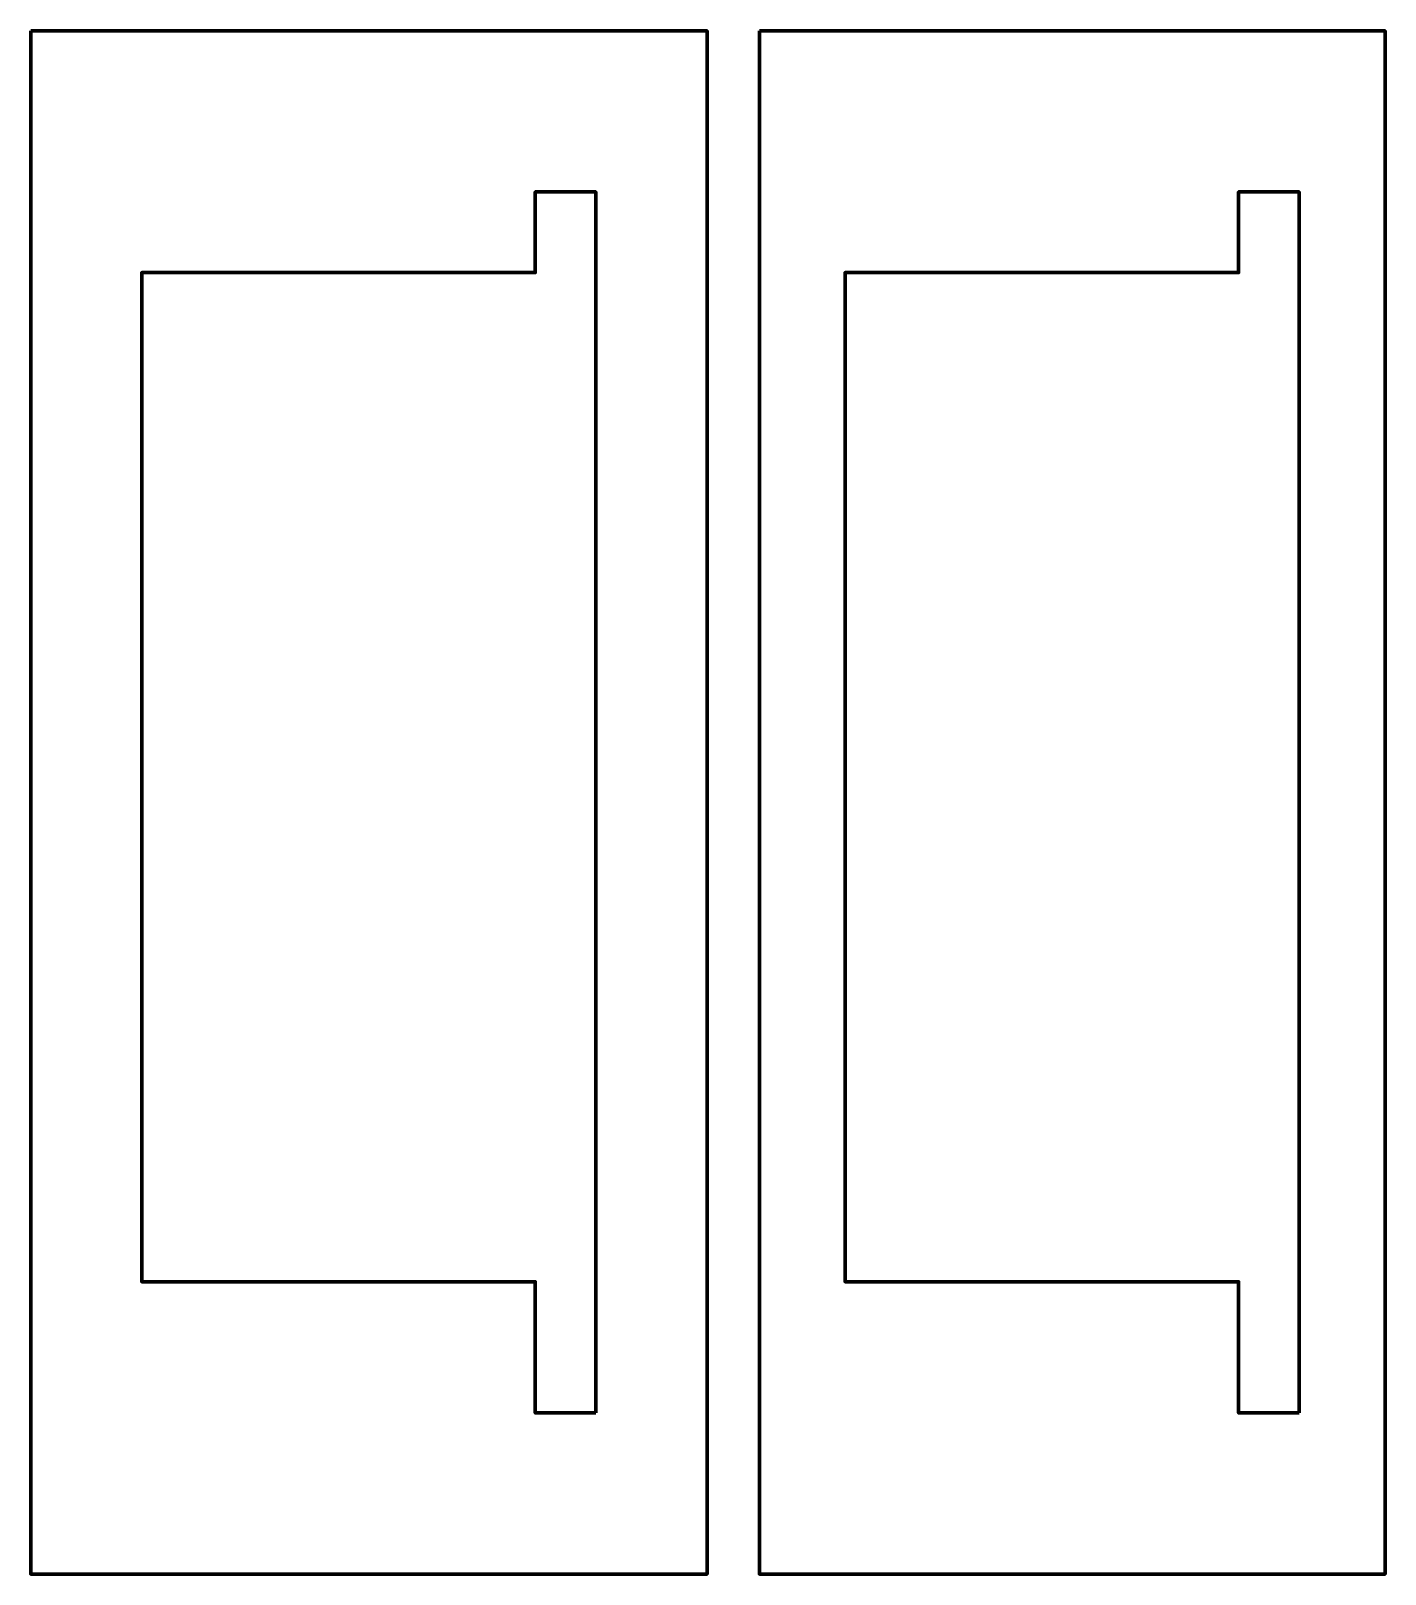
# Model space of a CAD drawing. Header units: millimetres. Extents: x 10 to 359, y 10 to 327.
# Drawn here: x 224.3 to 358.5, y 21.2 to 174.2 of the extents above; entities that cross this region are included whole.
import ezdxf

# ---------------------------------------------------------------- set-up
doc = ezdxf.new("R2010")
doc.units = ezdxf.units.MM
doc.header["$MEASUREMENT"] = 0
doc.layers.add('Layer 1', color=7, linetype='Continuous', lineweight=0)

msp = doc.modelspace()

# ---------------------------------------------------------------- linework, layer by layer
at = {"layer": 'Layer 1', "color": 250, "lineweight": 70, "true_color": 0x212529}
for points, knots in [([(224.31, 174.17), (224.31, 174.17), (224.31, 21.23), (224.31, 21.23), (224.31, 21.23), (291.33, 21.23), (291.33, 21.23), (291.33, 21.23), (291.33, 174.17), (291.33, 174.17), (291.33, 174.17), (224.31, 174.17), (224.31, 174.17)], [0, 0, 0, 0, 1, 1, 1, 2, 2, 2, 3, 3, 3, 4, 4, 4, 4]), ([(296.53, 174.17), (296.53, 174.17), (296.53, 21.23), (296.53, 21.23), (296.53, 21.23), (358.54, 21.23), (358.54, 21.23), (358.54, 21.23), (358.54, 174.17), (358.54, 174.17), (358.54, 174.17), (296.53, 174.17), (296.53, 174.17)], [0, 0, 0, 0, 1, 1, 1, 2, 2, 2, 3, 3, 3, 4, 4, 4, 4]), ([(280.3, 37.21), (280.3, 37.21), (274.3, 37.21), (274.3, 37.21), (274.3, 37.21), (274.3, 50.21), (274.3, 50.21), (274.3, 50.21), (235.3, 50.21), (235.3, 50.21), (235.3, 50.21), (235.3, 150.21), (235.3, 150.21), (235.3, 150.21), (274.3, 150.21), (274.3, 150.21), (274.3, 150.21), (274.3, 158.21), (274.3, 158.21), (274.3, 158.21), (280.3, 158.21), (280.3, 158.21), (280.3, 158.21), (280.3, 37.21), (280.3, 37.21)], [0, 0, 0, 0, 1, 1, 1, 2, 2, 2, 3, 3, 3, 4, 4, 4, 5, 5, 5, 6, 6, 6, 7, 7, 7, 8, 8, 8, 8]), ([(350.01, 37.21), (350.01, 37.21), (344.01, 37.21), (344.01, 37.21), (344.01, 37.21), (344.01, 50.21), (344.01, 50.21), (344.01, 50.21), (305.01, 50.21), (305.01, 50.21), (305.01, 50.21), (305.01, 150.21), (305.01, 150.21), (305.01, 150.21), (344.01, 150.21), (344.01, 150.21), (344.01, 150.21), (344.01, 158.21), (344.01, 158.21), (344.01, 158.21), (350.01, 158.21), (350.01, 158.21), (350.01, 158.21), (350.01, 37.21), (350.01, 37.21)], [0, 0, 0, 0, 1, 1, 1, 2, 2, 2, 3, 3, 3, 4, 4, 4, 5, 5, 5, 6, 6, 6, 7, 7, 7, 8, 8, 8, 8])]:
    msp.add_open_spline(points, degree=3, knots=knots, dxfattribs=at)

doc.saveas('drawing.dxf')
